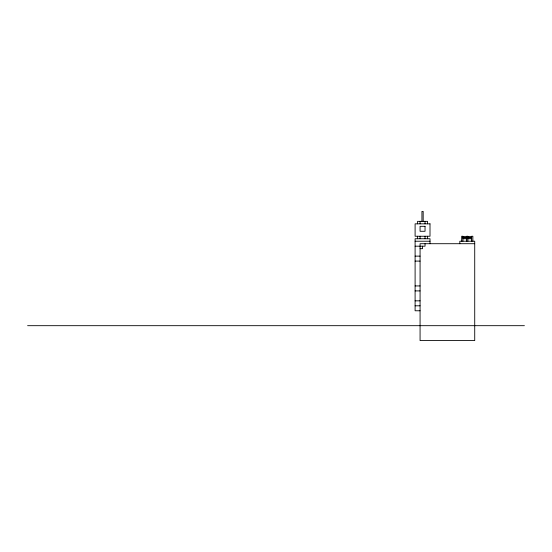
<?xml version="1.0" encoding="UTF-8"?>
<svg xmlns="http://www.w3.org/2000/svg" width="552" height="552" viewBox="0 0 552 552"><rect width="100%" height="100%" fill="white"/><g stroke="black" fill="none" stroke-linecap="round" stroke-linejoin="round"><path stroke-width="0.83" d="M462.921 236.566L471.615 236.566M462.921 237.498L471.615 237.498M462.921 237.808L471.615 237.808M462.921 238.74L471.615 238.74M415.104 241.224L430.008 241.224M474.72 243.708L420.072 243.708L420.072 340.584L474.72 340.584L474.72 241.224L459.816 241.224L459.816 243.708M415.104 246.192L425.04 246.192L425.04 243.708M420.072 248.676L422.556 248.676L422.556 246.192M415.104 256.128L420.072 256.128M415.104 261.096L420.072 261.096M415.104 285.936L420.072 285.936M415.104 290.904L420.072 290.904M415.104 300.84L420.072 300.84M415.104 305.808L420.072 305.808M420.072 310.776L415.104 310.776L415.104 238.74L430.008 238.74L430.008 243.708M27.6 325.68L524.4 325.68M472.857 241.224L472.857 236.256L471.615 236.256L471.615 241.224M467.889 241.224L467.889 236.256L466.647 236.256L466.647 241.224M462.921 241.224L462.921 236.256L461.679 236.256L461.679 241.224M427.524 223.836L427.524 221.352L417.588 221.352L417.588 223.836M427.524 236.256L427.524 238.74M425.04 221.352L425.04 223.836M425.04 236.256L425.04 238.74M423.177 221.352L423.177 211.416L421.935 211.416L421.935 221.352M420.072 221.352L420.072 223.836M420.072 236.256L420.072 238.74M417.588 236.256L417.588 238.74M430.008 223.836L415.104 223.836L415.104 236.256L430.008 236.256L430.008 223.836M425.04 226.32L420.072 226.32L420.072 231.288L425.04 231.288L425.04 226.32"/></g></svg>
